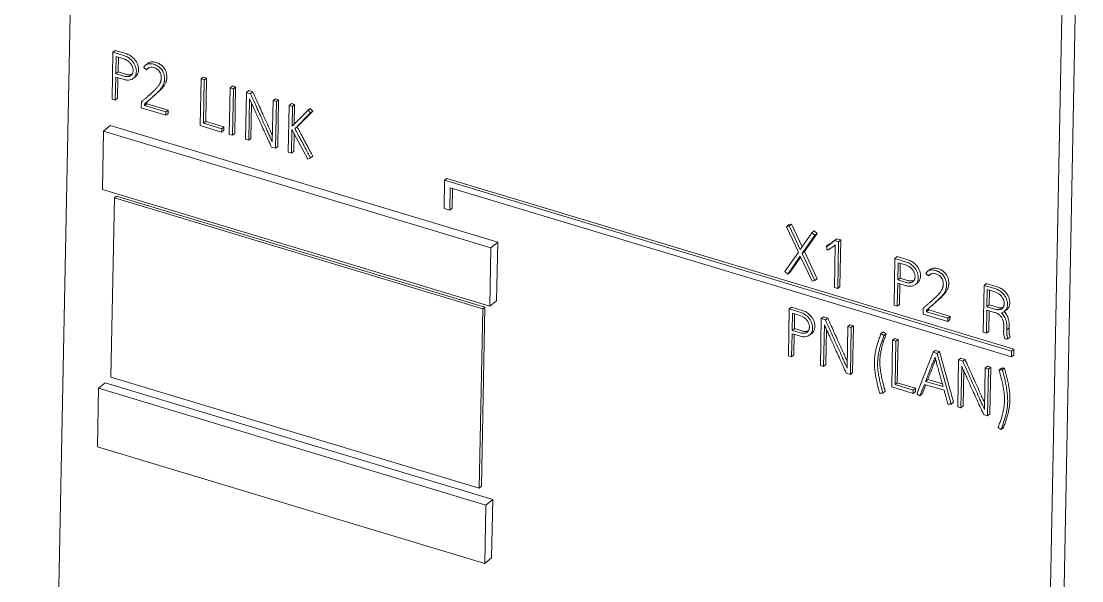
# Model space of a CAD drawing. Header units: inches. Extents: x 9220 to 92460, y -39241 to 4813.
# Drawn here: x 74477.16 to 74502.29, y -32924.61 to -32911.36 of the extents above; entities that cross this region are included whole.
import ezdxf

# ---------------------------------------------------------------- set-up
doc = ezdxf.new("R2010")
doc.units = ezdxf.units.IN
doc.header["$MEASUREMENT"] = 0

# ---------------------------------------------------------------- blocks, each defined once
blk = doc.blocks.new('A$C24EF5112')
at = {"color": 0, "linetype": 'Continuous', "lineweight": 0, "extrusion": (1.17636e-17, 0.017452, 0.999848)}
for p, q in [((-236.804, 316.416), (-241.044, 98.2)), ((-177.592, 271.211), (-180.757, 108.301)), ((-179.946, 108.056), (-176.78, 270.967)), ((-235.484, 248.134), (-235.539, 245.301)), ((-235.346, 248.244), (-235.484, 248.134)), ((-234.842, 247.94), (-235.484, 248.134)), ((-234.704, 248.051), (-235.346, 248.244)), ((-235.311, 246.833), (-235.29, 247.874)), ((-235.29, 247.874), (-234.845, 247.74)), ((-235.173, 246.943), (-235.156, 247.833)), ((-233.376, 247.458), (-233.513, 247.347)), ((-235.173, 246.943), (-235.311, 246.833)), ((-234.866, 246.699), (-235.311, 246.833)), ((-234.728, 246.809), (-235.173, 246.943)), ((-233.618, 247.22), (-233.446, 247.077)), ((-233.308, 247.188), (-233.446, 247.077)), ((-235.341, 245.241), (-235.314, 246.632)), ((-235.314, 246.632), (-234.87, 246.498)), ((-235.204, 245.352), (-235.18, 246.592)), ((-234.105, 246.673), (-234.242, 246.563)), ((-230.149, 246.523), (-230.204, 243.693)), ((-230.011, 246.633), (-230.149, 246.523)), ((-229.951, 246.463), (-230.149, 246.523)), ((-229.814, 246.574), (-230.011, 246.633)), ((-230.002, 243.834), (-229.951, 246.463)), ((-229.814, 246.574), (-229.951, 246.463)), ((-229.865, 243.945), (-229.814, 246.574)), ((-228.381, 245.986), (-228.435, 243.161)), ((-228.243, 246.097), (-228.381, 245.986)), ((-228.187, 245.928), (-228.381, 245.986)), ((-228.05, 246.039), (-228.243, 246.097)), ((-228.242, 243.103), (-228.187, 245.928)), ((-228.05, 246.039), (-228.187, 245.928)), ((-228.105, 243.213), (-228.05, 246.039)), ((-227.398, 245.698), (-227.453, 242.865)), ((-227.26, 245.809), (-227.398, 245.698)), ((-227.146, 245.622), (-227.398, 245.698)), ((-227.009, 245.733), (-227.26, 245.809)), ((-227.009, 245.733), (-227.146, 245.622)), ((-235.539, 245.301), (-235.341, 245.241)), ((-235.204, 245.352), (-235.341, 245.241)), ((-233.764, 245.129), (-233.771, 244.768)), ((-233.74, 245.15), (-233.764, 245.129)), ((-233.436, 245.017), (-233.573, 244.906)), ((-233.573, 244.906), (-233.572, 245)), ((-232.281, 244.517), (-233.573, 244.906)), ((-233.434, 245.111), (-233.572, 245)), ((-233.436, 245.017), (-233.434, 245.111)), ((-232.144, 244.628), (-233.436, 245.017)), ((-227.259, 242.806), (-227.21, 245.321)), ((-227.122, 242.917), (-227.081, 245.033)), ((-225.781, 245.211), (-225.829, 242.704)), ((-225.643, 245.322), (-225.781, 245.211)), ((-225.583, 245.151), (-225.781, 245.211)), ((-225.446, 245.262), (-225.643, 245.322)), ((-225.638, 242.318), (-225.583, 245.151)), ((-225.446, 245.262), (-225.583, 245.151)), ((-225.501, 242.429), (-225.446, 245.262)), ((-224.81, 244.91), (-224.864, 242.085)), ((-224.672, 245.021), (-224.81, 244.91)), ((-224.612, 244.851), (-224.81, 244.91)), ((-224.475, 244.962), (-224.672, 245.021)), ((-224.635, 243.656), (-224.612, 244.851)), ((-224.475, 244.962), (-224.612, 244.851)), ((-224.498, 243.794), (-224.475, 244.962)), ((-233.771, 244.768), (-232.285, 244.32)), ((-232.285, 244.32), (-232.281, 244.517)), ((-232.148, 244.431), (-232.285, 244.32)), ((-232.144, 244.628), (-232.281, 244.517)), ((-232.148, 244.431), (-232.144, 244.628)), ((-223.663, 244.624), (-224.635, 243.656)), ((-224.463, 243.506), (-223.511, 244.46)), ((-224.326, 243.616), (-223.373, 244.571)), ((-223.526, 244.735), (-223.663, 244.624)), ((-223.511, 244.46), (-223.663, 244.624)), ((-223.373, 244.571), (-223.526, 244.735)), ((-223.373, 244.571), (-223.511, 244.46)), ((-236.057, 243.364), (-235.645, 243.696)), ((-212.167, 236.623), (-235.645, 243.696)), ((-230.204, 243.693), (-228.9, 243.301)), ((-229.865, 243.945), (-230.002, 243.834)), ((-228.896, 243.501), (-230.002, 243.834)), ((-228.759, 243.612), (-229.865, 243.945)), ((-228.759, 243.612), (-228.896, 243.501)), ((-228.762, 243.411), (-228.759, 243.612)), ((-224.326, 243.616), (-224.463, 243.506)), ((-236.057, 243.364), (-236.126, 239.822)), ((-212.579, 236.291), (-236.057, 243.364)), ((-228.9, 243.301), (-228.896, 243.501)), ((-228.762, 243.411), (-228.9, 243.301)), ((-228.435, 243.161), (-228.242, 243.103)), ((-228.105, 243.213), (-228.242, 243.103)), ((-227.122, 242.917), (-227.259, 242.806)), ((-224.667, 242.026), (-224.639, 243.46)), ((-224.639, 243.46), (-223.678, 241.668)), ((-224.53, 242.136), (-224.509, 243.217)), ((-227.453, 242.865), (-227.259, 242.806)), ((-225.882, 242.392), (-225.638, 242.318)), ((-225.501, 242.429), (-225.638, 242.318)), ((-224.864, 242.085), (-224.667, 242.026)), ((-224.53, 242.136), (-224.667, 242.026)), ((-223.678, 241.668), (-223.513, 241.733)), ((-223.376, 241.844), (-223.513, 241.733)), ((-215.388, 240.377), (-215.421, 238.675)), ((-215.25, 240.488), (-215.388, 240.377)), ((-181.037, 230.03), (-215.388, 240.377)), ((-180.9, 230.141), (-215.25, 240.488)), ((-236.126, 239.822), (-212.648, 232.75)), ((-215.072, 238.57), (-215.046, 239.918)), ((-215.046, 239.918), (-181.044, 229.676)), ((-214.935, 238.681), (-214.912, 239.878)), ((-235.398, 239.313), (-235.609, 228.452)), ((-235.398, 239.313), (-235.261, 239.424)), ((-213.082, 232.591), (-235.398, 239.313)), ((-212.945, 232.702), (-235.261, 239.424)), ((-215.421, 238.675), (-215.072, 238.57)), ((-214.935, 238.681), (-215.072, 238.57)), ((-194.544, 237.679), (-194.681, 237.569)), ((-194.513, 237.617), (-194.681, 237.569)), ((-194.681, 237.569), (-193.952, 236.017)), ((-194.375, 237.727), (-194.544, 237.679)), ((-194.375, 237.727), (-194.513, 237.617)), ((-193.84, 236.181), (-194.513, 237.617)), ((-193.727, 236.343), (-194.375, 237.727)), ((-193.132, 237.201), (-193.84, 236.181)), ((-193.591, 236.056), (-192.822, 237.161)), ((-192.994, 237.311), (-193.132, 237.201)), ((-192.959, 237.05), (-193.132, 237.201)), ((-192.822, 237.161), (-192.994, 237.311)), ((-192.822, 237.161), (-192.959, 237.05)), ((-212.579, 236.291), (-212.167, 236.623)), ((-212.236, 233.082), (-212.167, 236.623)), ((-193.728, 235.946), (-192.959, 237.05)), ((-191.759, 236.728), (-191.787, 236.705)), ((-191.622, 236.839), (-191.759, 236.728)), ((-191.515, 236.655), (-191.759, 236.728)), ((-191.378, 236.765), (-191.622, 236.839)), ((-191.57, 233.833), (-191.515, 236.655)), ((-191.378, 236.765), (-191.515, 236.655)), ((-191.433, 233.944), (-191.378, 236.765)), ((-212.648, 232.75), (-212.579, 236.291)), ((-193.952, 236.017), (-194.765, 234.851)), ((-193.591, 236.056), (-193.728, 235.946)), ((-192.954, 234.305), (-193.728, 235.946)), ((-192.817, 234.416), (-193.591, 236.056)), ((-192.123, 236.48), (-192.26, 236.369)), ((-192.26, 236.369), (-192.237, 236.37)), ((-192.237, 236.37), (-192.229, 236.166)), ((-191.714, 236.469), (-191.764, 233.891)), ((-194.597, 234.701), (-193.844, 235.783)), ((-194.459, 234.812), (-193.82, 235.731)), ((-193.844, 235.783), (-193.126, 234.258)), ((-188.103, 235.642), (-188.158, 232.809)), ((-187.966, 235.753), (-188.103, 235.642)), ((-187.461, 235.449), (-188.103, 235.642)), ((-187.323, 235.56), (-187.966, 235.753)), ((-187.93, 234.341), (-187.909, 235.383)), ((-187.909, 235.383), (-187.464, 235.248)), ((-187.792, 234.452), (-187.775, 235.342)), ((-194.765, 234.851), (-194.597, 234.701)), ((-194.459, 234.812), (-194.597, 234.701)), ((-186.237, 234.729), (-186.065, 234.586)), ((-185.995, 234.966), (-186.132, 234.856)), ((-185.927, 234.696), (-186.065, 234.586)), ((-193.126, 234.258), (-192.954, 234.305)), ((-192.817, 234.416), (-192.954, 234.305)), ((-191.433, 233.944), (-191.57, 233.833)), ((-187.961, 232.75), (-187.934, 234.141)), ((-187.934, 234.141), (-187.489, 234.007)), ((-187.792, 234.452), (-187.93, 234.341)), ((-187.485, 234.207), (-187.93, 234.341)), ((-187.823, 232.86), (-187.799, 234.1)), ((-187.347, 234.318), (-187.792, 234.452)), ((-186.724, 234.182), (-186.861, 234.071)), ((-182.698, 234.014), (-182.753, 231.181)), ((-182.561, 234.125), (-182.698, 234.014)), ((-182.056, 233.821), (-182.698, 234.014)), ((-181.918, 233.931), (-182.561, 234.125)), ((-191.764, 233.891), (-191.57, 233.833)), ((-182.525, 232.717), (-182.505, 233.754)), ((-182.505, 233.754), (-182.06, 233.62)), ((-182.387, 232.828), (-182.37, 233.714)), ((-213.156, 221.841), (-212.945, 232.702)), ((-213.082, 232.591), (-212.945, 232.702)), ((-212.648, 232.75), (-212.236, 233.082)), ((-194.368, 232.695), (-194.505, 232.584)), ((-193.726, 232.501), (-194.368, 232.695)), ((-188.158, 232.809), (-187.961, 232.75)), ((-187.823, 232.86), (-187.961, 232.75)), ((-186.383, 232.638), (-186.39, 232.277)), ((-186.359, 232.659), (-186.383, 232.638)), ((-182.387, 232.828), (-182.525, 232.717)), ((-182.049, 232.574), (-182.525, 232.717)), ((-181.912, 232.684), (-182.387, 232.828)), ((-213.293, 221.73), (-213.082, 232.591)), ((-194.505, 232.584), (-194.561, 229.751)), ((-193.863, 232.39), (-194.505, 232.584)), ((-194.332, 231.283), (-194.312, 232.324)), ((-194.312, 232.324), (-193.867, 232.19)), ((-194.195, 231.393), (-194.178, 232.284)), ((-192.563, 231.999), (-192.618, 229.166)), ((-192.426, 232.109), (-192.563, 231.999)), ((-192.312, 231.923), (-192.563, 231.999)), ((-192.175, 232.034), (-192.426, 232.109)), ((-192.175, 232.034), (-192.312, 231.923)), ((-186.39, 232.277), (-184.904, 231.829)), ((-186.055, 232.525), (-186.192, 232.415)), ((-186.192, 232.415), (-186.191, 232.509)), ((-184.9, 232.025), (-186.192, 232.415)), ((-186.053, 232.62), (-186.191, 232.509)), ((-186.055, 232.525), (-186.053, 232.62)), ((-184.763, 232.136), (-186.055, 232.525)), ((-184.904, 231.829), (-184.9, 232.025)), ((-184.763, 232.136), (-184.9, 232.025)), ((-184.767, 231.94), (-184.763, 232.136)), ((-182.556, 231.122), (-182.529, 232.517)), ((-182.529, 232.517), (-182.06, 232.376)), ((-182.418, 231.232), (-182.394, 232.476)), ((-181.32, 232.552), (-181.457, 232.441)), ((-194.195, 231.393), (-194.332, 231.283)), ((-193.75, 231.259), (-194.195, 231.393)), ((-192.425, 229.107), (-192.376, 231.622)), ((-190.946, 231.512), (-190.995, 229.005)), ((-190.809, 231.622), (-190.946, 231.512)), ((-190.749, 231.452), (-190.946, 231.512)), ((-190.611, 231.563), (-190.809, 231.622)), ((-190.804, 228.619), (-190.749, 231.452)), ((-190.611, 231.563), (-190.749, 231.452)), ((-190.667, 228.73), (-190.611, 231.563)), ((-184.767, 231.94), (-184.904, 231.829)), ((-181.505, 231.497), (-181.51, 231.249)), ((-181.177, 231.431), (-181.314, 231.321)), ((-181.314, 231.321), (-181.313, 231.399)), ((-181.177, 231.431), (-181.175, 231.51)), ((-194.363, 229.691), (-194.336, 231.082)), ((-194.336, 231.082), (-193.891, 230.948)), ((-193.887, 231.149), (-194.332, 231.283)), ((-194.226, 229.802), (-194.202, 231.042)), ((-193.127, 231.123), (-193.264, 231.013)), ((-192.288, 229.218), (-192.247, 231.334)), ((-188.95, 231.092), (-188.954, 231.078)), ((-188.813, 231.203), (-188.95, 231.092)), ((-188.762, 230.976), (-188.95, 231.092)), ((-188.624, 231.087), (-188.813, 231.203)), ((-188.632, 231.073), (-188.77, 230.963)), ((-188.77, 230.963), (-188.762, 230.976)), ((-188.624, 231.087), (-188.762, 230.976)), ((-188.632, 231.073), (-188.624, 231.087)), ((-188.105, 230.804), (-188.242, 230.693)), ((-187.907, 230.744), (-188.105, 230.804)), ((-187.907, 230.744), (-188.044, 230.634)), ((-187.958, 228.115), (-187.907, 230.744)), ((-182.753, 231.181), (-182.556, 231.122)), ((-182.418, 231.232), (-182.556, 231.122)), ((-181.51, 231.249), (-181.515, 231.215)), ((-181.446, 230.767), (-181.262, 230.783)), ((-181.125, 230.894), (-181.262, 230.783)), ((-188.242, 230.693), (-188.297, 227.864)), ((-188.044, 230.634), (-188.242, 230.693)), ((-188.096, 228.005), (-188.044, 230.634)), ((-185.655, 230.074), (-185.793, 229.963)), ((-185.408, 229.999), (-185.655, 230.074)), ((-180.9, 230.141), (-181.037, 230.03)), ((-180.907, 229.787), (-180.9, 230.141)), ((-194.561, 229.751), (-194.363, 229.691)), ((-194.226, 229.802), (-194.363, 229.691)), ((-185.793, 229.963), (-186.772, 227.448)), ((-185.545, 229.889), (-185.793, 229.963)), ((-185.408, 229.999), (-185.545, 229.889)), ((-184.698, 226.823), (-185.545, 229.889)), ((-184.561, 226.934), (-185.408, 229.999)), ((-184.245, 229.493), (-184.3, 226.66)), ((-184.108, 229.604), (-184.245, 229.493)), ((-183.994, 229.417), (-184.245, 229.493)), ((-183.856, 229.528), (-184.108, 229.604)), ((-183.856, 229.528), (-183.994, 229.417)), ((-181.044, 229.676), (-181.037, 230.03)), ((-180.907, 229.787), (-181.044, 229.676)), ((-192.618, 229.166), (-192.425, 229.107)), ((-192.288, 229.218), (-192.425, 229.107)), ((-184.107, 226.602), (-184.058, 229.117)), ((-183.969, 226.712), (-183.928, 228.828)), ((-182.628, 229.006), (-182.677, 226.499)), ((-182.491, 229.117), (-182.628, 229.006)), ((-182.431, 228.947), (-182.628, 229.006)), ((-182.293, 229.057), (-182.491, 229.117)), ((-182.486, 226.113), (-182.431, 228.947)), ((-182.293, 229.057), (-182.431, 228.947)), ((-182.348, 226.224), (-182.293, 229.057)), ((-181.648, 229.005), (-181.786, 228.895)), ((-181.595, 228.896), (-181.786, 228.895)), ((-181.786, 228.895), (-181.782, 228.878)), ((-181.458, 229.007), (-181.648, 229.005)), ((-181.458, 229.007), (-181.595, 228.896)), ((-181.591, 228.88), (-181.595, 228.896)), ((-181.454, 228.99), (-181.458, 229.007)), ((-235.609, 228.452), (-213.293, 221.73)), ((-191.048, 228.692), (-190.804, 228.619)), ((-190.667, 228.73), (-190.804, 228.619)), ((-186.11, 228.31), (-186.247, 228.199)), ((-185.183, 227.878), (-186.247, 228.199)), ((-185.228, 228.044), (-186.11, 228.31)), ((-236.36, 227.781), (-236.429, 224.239)), ((-236.36, 227.781), (-235.948, 228.113)), ((-212.882, 220.708), (-236.36, 227.781)), ((-235.948, 228.113), (-212.47, 221.041)), ((-189.028, 227.507), (-189.024, 227.486)), ((-188.837, 227.493), (-188.841, 227.51)), ((-188.7, 227.604), (-188.837, 227.493)), ((-188.7, 227.604), (-188.703, 227.621)), ((-188.297, 227.864), (-186.993, 227.471)), ((-187.958, 228.115), (-188.096, 228.005)), ((-186.989, 227.671), (-188.096, 228.005)), ((-186.852, 227.782), (-187.958, 228.115)), ((-186.993, 227.471), (-186.989, 227.671)), ((-186.856, 227.582), (-186.993, 227.471)), ((-186.852, 227.782), (-186.989, 227.671)), ((-186.856, 227.582), (-186.852, 227.782)), ((-186.587, 227.329), (-186.317, 228.018)), ((-186.45, 227.44), (-186.233, 227.993)), ((-186.317, 228.018), (-185.121, 227.658)), ((-189.024, 227.486), (-188.837, 227.493)), ((-186.772, 227.448), (-186.587, 227.329)), ((-186.45, 227.44), (-186.587, 227.329)), ((-184.561, 226.934), (-184.698, 226.823)), ((-184.889, 226.817), (-184.698, 226.823)), ((-184.3, 226.66), (-184.107, 226.602)), ((-183.969, 226.712), (-184.107, 226.602)), ((-182.348, 226.224), (-182.486, 226.113)), ((-182.729, 226.187), (-182.486, 226.113)), ((-181.821, 225.474), (-181.849, 225.408)), ((-181.849, 225.408), (-181.661, 225.288)), ((-181.524, 225.399), (-181.661, 225.288)), ((-181.661, 225.288), (-181.657, 225.306)), ((-181.52, 225.417), (-181.657, 225.306)), ((-181.524, 225.399), (-181.52, 225.417)), ((-236.429, 224.239), (-212.95, 217.167)), ((-213.293, 221.73), (-213.156, 221.841)), ((-212.95, 217.167), (-212.882, 220.708)), ((-212.882, 220.708), (-212.47, 221.041)), ((-212.47, 221.041), (-212.539, 217.499)), ((-212.95, 217.167), (-212.539, 217.499))]:
    blk.add_line(p, q, dxfattribs=at)
at = {"color": 0, "linetype": 'Continuous', "lineweight": 0}
for points, knots in [([(-234.87, 246.498), (-234.793, 246.475), (-234.646, 246.444), (-234.441, 246.455), (-234.301, 246.515), (-234.213, 246.585), (-234.161, 246.645), (-234.12, 246.714), (-234.091, 246.791), (-234.072, 246.875), (-234.065, 246.963), (-234.069, 247.056), (-234.084, 247.152), (-234.11, 247.248), (-234.147, 247.345), (-234.196, 247.439), (-234.255, 247.531), (-234.326, 247.618), (-234.408, 247.699), (-234.501, 247.775), (-234.605, 247.843), (-234.72, 247.899), (-234.8, 247.928), (-234.842, 247.94)], [0, 0, 0, 0, 0.09686, 0.184683, 0.269632, 0.308091, 0.345615, 0.382953, 0.420178, 0.457259, 0.494821, 0.532654, 0.570535, 0.609051, 0.64782, 0.686552, 0.725938, 0.766335, 0.808226, 0.852366, 0.898755, 0.947667, 1, 1, 1, 1]), ([(-234.845, 247.74), (-234.814, 247.73), (-234.754, 247.709), (-234.667, 247.668), (-234.59, 247.618), (-234.52, 247.562), (-234.459, 247.501), (-234.405, 247.437), (-234.36, 247.37), (-234.323, 247.3), (-234.296, 247.229), (-234.277, 247.159), (-234.265, 247.09), (-234.263, 247.024), (-234.268, 246.961), (-234.281, 246.903), (-234.301, 246.848), (-234.33, 246.798), (-234.367, 246.755), (-234.413, 246.719), (-234.468, 246.69), (-234.53, 246.671), (-234.601, 246.66), (-234.681, 246.66), (-234.77, 246.673), (-234.833, 246.689), (-234.866, 246.699)], [0, 0, 0, 0, 0.053647, 0.103346, 0.149977, 0.194217, 0.236442, 0.277366, 0.317149, 0.355906, 0.394399, 0.432388, 0.469458, 0.506182, 0.541309, 0.576504, 0.612322, 0.648506, 0.685021, 0.722671, 0.761783, 0.802714, 0.846164, 0.892892, 0.943917, 1, 1, 1, 1]), ([(-234.105, 246.673), (-234.095, 246.681), (-234.066, 246.706), (-234.024, 246.756), (-233.983, 246.825), (-233.953, 246.902), (-233.935, 246.985), (-233.928, 247.074), (-233.931, 247.167), (-233.947, 247.262), (-233.973, 247.359), (-234.01, 247.456), (-234.058, 247.55), (-234.118, 247.641), (-234.188, 247.728), (-234.271, 247.81), (-234.364, 247.886), (-234.468, 247.954), (-234.583, 248.01), (-234.663, 248.038), (-234.704, 248.051)], [0.2903275, 0.2903275, 0.2903275, 0.2903275, 0.3080915, 0.3456151, 0.3829529, 0.4201782, 0.4572586, 0.4948207, 0.5326539, 0.5705347, 0.6090509, 0.6478196, 0.6865519, 0.7259375, 0.7663347, 0.8082258, 0.8523661, 0.8987554, 0.9476666, 1, 1, 1, 1]), ([(-233.572, 245), (-233.529, 245.038), (-233.444, 245.112), (-233.318, 245.223), (-233.195, 245.33), (-233.076, 245.434), (-232.963, 245.536), (-232.857, 245.634), (-232.758, 245.729), (-232.67, 245.821), (-232.592, 245.909), (-232.526, 245.994), (-232.472, 246.076), (-232.436, 246.148), (-232.411, 246.21), (-232.394, 246.266), (-232.38, 246.326), (-232.369, 246.388), (-232.362, 246.453), (-232.358, 246.523), (-232.36, 246.597), (-232.367, 246.675), (-232.38, 246.754), (-232.401, 246.834), (-232.431, 246.913), (-232.462, 246.976), (-232.493, 247.026), (-232.518, 247.063), (-232.546, 247.102), (-232.579, 247.141), (-232.617, 247.179), (-232.659, 247.217), (-232.707, 247.254), (-232.759, 247.289), (-232.816, 247.323), (-232.878, 247.355), (-232.946, 247.384), (-233.078, 247.428), (-233.267, 247.46), (-233.482, 247.391), (-233.582, 247.286), (-233.618, 247.22)], [0, 0, 0, 0, 0.048004, 0.095097, 0.141278, 0.185999, 0.228718, 0.269437, 0.307815, 0.343526, 0.376603, 0.406725, 0.433635, 0.457492, 0.472108, 0.48732, 0.503186, 0.519426, 0.535765, 0.552259, 0.57073, 0.589215, 0.607835, 0.62639, 0.644811, 0.663394, 0.672373, 0.68198, 0.692247, 0.70311, 0.714574, 0.726746, 0.739692, 0.753474, 0.768167, 0.783918, 0.800939, 0.819353, 0.881523, 0.938661, 1, 1, 1, 1]), ([(-233.434, 245.111), (-233.392, 245.149), (-233.307, 245.223), (-233.181, 245.333), (-233.058, 245.441), (-232.938, 245.545), (-232.826, 245.647), (-232.719, 245.745), (-232.621, 245.839), (-232.533, 245.931), (-232.455, 246.02), (-232.388, 246.105), (-232.335, 246.187), (-232.299, 246.259), (-232.274, 246.321), (-232.257, 246.377), (-232.242, 246.436), (-232.231, 246.499), (-232.224, 246.564), (-232.221, 246.634), (-232.222, 246.708), (-232.23, 246.786), (-232.243, 246.865), (-232.264, 246.945), (-232.294, 247.023), (-232.325, 247.087), (-232.355, 247.136), (-232.381, 247.174), (-232.409, 247.212), (-232.442, 247.252), (-232.48, 247.29), (-232.522, 247.328), (-232.569, 247.364), (-232.621, 247.399), (-232.678, 247.434), (-232.741, 247.466), (-232.809, 247.494), (-232.94, 247.538), (-233.13, 247.571), (-233.29, 247.519), (-233.361, 247.469), (-233.376, 247.458)], [0, 0, 0, 0, 0.0480044, 0.0950969, 0.1412775, 0.1859994, 0.228718, 0.2694374, 0.307815, 0.3435258, 0.3766025, 0.4067255, 0.4336351, 0.457492, 0.4721084, 0.4873203, 0.5031862, 0.519426, 0.5357645, 0.5522595, 0.5707304, 0.5892154, 0.6078346, 0.6263896, 0.6448111, 0.6633935, 0.6723733, 0.6819802, 0.6922475, 0.7031104, 0.7145744, 0.726746, 0.7396919, 0.7534743, 0.7681668, 0.7839177, 0.8009392, 0.819353, 0.881523, 0.9386611, 0.954087, 0.954087, 0.954087, 0.954087]), ([(-234.327, 246.804), (-234.328, 246.804), (-234.349, 246.795), (-234.393, 246.782), (-234.464, 246.771), (-234.544, 246.77), (-234.633, 246.783), (-234.696, 246.799), (-234.728, 246.809)], [0.7596616, 0.7596616, 0.7596616, 0.7596616, 0.7617832, 0.8027141, 0.8461636, 0.8928921, 0.9439171, 1, 1, 1, 1]), ([(-233.446, 247.077), (-233.42, 247.124), (-233.348, 247.198), (-233.197, 247.247), (-233.026, 247.218), (-232.865, 247.153), (-232.728, 247.055), (-232.648, 246.952), (-232.607, 246.87), (-232.586, 246.814), (-232.571, 246.756), (-232.562, 246.699), (-232.557, 246.641), (-232.556, 246.584), (-232.559, 246.527), (-232.565, 246.472), (-232.574, 246.42), (-232.587, 246.37), (-232.6, 246.324), (-232.618, 246.276), (-232.644, 246.223), (-232.68, 246.163), (-232.726, 246.101), (-232.779, 246.036), (-232.837, 245.968), (-232.901, 245.9), (-232.969, 245.83), (-233.041, 245.76), (-233.117, 245.691), (-233.194, 245.622), (-233.27, 245.554), (-233.346, 245.488), (-233.419, 245.424), (-233.491, 245.362), (-233.56, 245.303), (-233.625, 245.248), (-233.685, 245.197), (-233.722, 245.165), (-233.74, 245.15)], [0, 0, 0, 0, 0.051647, 0.09943, 0.150945, 0.199195, 0.240637, 0.2798, 0.295394, 0.310938, 0.326681, 0.342661, 0.358816, 0.375251, 0.391744, 0.408047, 0.424226, 0.439924, 0.454758, 0.468767, 0.488525, 0.511149, 0.536757, 0.564665, 0.594142, 0.625206, 0.657561, 0.690904, 0.725249, 0.759827, 0.793857, 0.827339, 0.86001, 0.891601, 0.922115, 0.950752, 0.976714, 1, 1, 1, 1]), ([(-225.829, 242.704), (-225.837, 242.722), (-225.857, 242.766), (-225.891, 242.843), (-225.934, 242.938), (-225.985, 243.05), (-226.042, 243.176), (-226.105, 243.314), (-226.173, 243.462), (-226.244, 243.62), (-226.319, 243.785), (-226.395, 243.955), (-226.472, 244.125), (-226.586, 244.378), (-226.741, 244.721), (-226.94, 245.163), (-227.076, 245.466), (-227.146, 245.622)], [0, 0, 0, 0, 0.019057, 0.045144, 0.078261, 0.117077, 0.160259, 0.207807, 0.259003, 0.31313, 0.370188, 0.428711, 0.487234, 0.545757, 0.688172, 0.839586, 1, 1, 1, 1]), ([(-225.821, 243.102), (-225.83, 243.12), (-225.857, 243.18), (-225.905, 243.286), (-225.968, 243.424), (-226.035, 243.573), (-226.107, 243.731), (-226.181, 243.896), (-226.258, 244.065), (-226.335, 244.236), (-226.449, 244.488), (-226.603, 244.831), (-226.802, 245.273), (-226.939, 245.577), (-227.009, 245.733)], [0.0986091, 0.0986091, 0.0986091, 0.0986091, 0.1170769, 0.1602587, 0.2078068, 0.2590033, 0.3131304, 0.3701881, 0.4287111, 0.487234, 0.545757, 0.6881721, 0.8395864, 1, 1, 1, 1]), ([(-227.21, 245.321), (-227.203, 245.304), (-227.185, 245.262), (-227.152, 245.188), (-227.109, 245.094), (-227.058, 244.983), (-227.001, 244.858), (-226.938, 244.721), (-226.871, 244.572), (-226.799, 244.414), (-226.725, 244.249), (-226.648, 244.079), (-226.569, 243.906), (-226.453, 243.651), (-226.224, 243.146), (-226.021, 242.699), (-225.882, 242.392)], [0, 0, 0, 0, 0.017881, 0.043036, 0.075471, 0.113785, 0.156579, 0.203853, 0.254825, 0.308715, 0.365522, 0.423995, 0.482881, 0.542179, 0.685414, 1, 1, 1, 1]), ([(-223.376, 241.844), (-223.429, 241.943), (-223.531, 242.134), (-223.68, 242.412), (-223.795, 242.627), (-223.88, 242.784), (-223.937, 242.89), (-223.993, 242.993), (-224.047, 243.094), (-224.099, 243.19), (-224.146, 243.28), (-224.19, 243.362), (-224.229, 243.436), (-224.264, 243.499), (-224.296, 243.558), (-224.316, 243.596), (-224.326, 243.616)], [0, 0, 0, 0, 0.1668, 0.323673, 0.470619, 0.530731, 0.5903, 0.649325, 0.706514, 0.760573, 0.811503, 0.858286, 0.899901, 0.93635, 0.965998, 1, 1, 1, 1]), ([(-223.513, 241.733), (-223.566, 241.832), (-223.668, 242.023), (-223.817, 242.301), (-223.932, 242.516), (-224.017, 242.674), (-224.074, 242.779), (-224.13, 242.883), (-224.185, 242.983), (-224.236, 243.079), (-224.284, 243.169), (-224.327, 243.251), (-224.367, 243.325), (-224.401, 243.389), (-224.433, 243.448), (-224.453, 243.485), (-224.463, 243.506)], [0, 0, 0, 0, 0.1668, 0.323673, 0.470619, 0.530731, 0.5903, 0.649325, 0.706514, 0.760573, 0.811503, 0.858286, 0.899901, 0.93635, 0.965998, 1, 1, 1, 1]), ([(-191.787, 236.705), (-191.803, 236.692), (-191.835, 236.666), (-191.884, 236.627), (-191.933, 236.589), (-191.981, 236.551), (-192.028, 236.516), (-192.072, 236.483), (-192.114, 236.454), (-192.153, 236.428), (-192.188, 236.406), (-192.218, 236.389), (-192.241, 236.377), (-192.255, 236.371), (-192.26, 236.369)], [0, 0, 0, 0, 0.105791, 0.21294, 0.32145, 0.427863, 0.528725, 0.624043, 0.712438, 0.792558, 0.86445, 0.92469, 0.969837, 1, 1, 1, 1]), ([(-191.758, 236.729), (-191.77, 236.719), (-191.799, 236.697), (-191.844, 236.662), (-191.891, 236.627), (-191.935, 236.594), (-191.977, 236.564), (-192.015, 236.538), (-192.05, 236.517), (-192.08, 236.5), (-192.104, 236.487), (-192.117, 236.482), (-192.123, 236.48)], [0.23785, 0.23785, 0.23785, 0.23785, 0.3214495, 0.4278626, 0.5287251, 0.6240429, 0.7124383, 0.7925575, 0.8644501, 0.9246895, 0.9698368, 1, 1, 1, 1]), ([(-192.229, 236.166), (-192.226, 236.165), (-192.217, 236.163), (-192.204, 236.162), (-192.187, 236.161), (-192.165, 236.165), (-192.139, 236.176), (-192.105, 236.192), (-192.064, 236.216), (-192.015, 236.247), (-191.956, 236.287), (-191.887, 236.337), (-191.805, 236.399), (-191.746, 236.445), (-191.714, 236.469)], [0, 0, 0, 0, 0.016663, 0.036768, 0.060496, 0.092617, 0.138787, 0.199552, 0.277115, 0.3736, 0.489098, 0.629203, 0.799496, 1, 1, 1, 1]), ([(-187.489, 234.007), (-187.412, 233.984), (-187.265, 233.953), (-187.06, 233.964), (-186.92, 234.024), (-186.832, 234.093), (-186.78, 234.153), (-186.739, 234.223), (-186.71, 234.3), (-186.691, 234.383), (-186.684, 234.472), (-186.688, 234.565), (-186.703, 234.66), (-186.729, 234.757), (-186.766, 234.854), (-186.815, 234.948), (-186.874, 235.039), (-186.945, 235.126), (-187.027, 235.208), (-187.12, 235.284), (-187.224, 235.352), (-187.339, 235.408), (-187.419, 235.436), (-187.461, 235.449)], [0, 0, 0, 0, 0.09686, 0.184683, 0.269632, 0.308091, 0.345615, 0.382953, 0.420178, 0.457259, 0.494821, 0.532654, 0.570535, 0.609051, 0.64782, 0.686552, 0.725938, 0.766335, 0.808226, 0.852366, 0.898755, 0.947667, 1, 1, 1, 1]), ([(-187.464, 235.248), (-187.433, 235.239), (-187.373, 235.218), (-187.286, 235.176), (-187.209, 235.126), (-187.139, 235.07), (-187.078, 235.01), (-187.024, 234.946), (-186.979, 234.878), (-186.942, 234.809), (-186.915, 234.738), (-186.896, 234.667), (-186.884, 234.598), (-186.882, 234.532), (-186.887, 234.47), (-186.9, 234.411), (-186.92, 234.357), (-186.949, 234.306), (-186.986, 234.263), (-187.032, 234.227), (-187.087, 234.199), (-187.149, 234.18), (-187.22, 234.169), (-187.3, 234.168), (-187.389, 234.181), (-187.452, 234.197), (-187.485, 234.207)], [0, 0, 0, 0, 0.053647, 0.103346, 0.149977, 0.194217, 0.236442, 0.277366, 0.317149, 0.355906, 0.394399, 0.432388, 0.469458, 0.506182, 0.541309, 0.576504, 0.612322, 0.648506, 0.685021, 0.722671, 0.761783, 0.802714, 0.846164, 0.892892, 0.943917, 1, 1, 1, 1]), ([(-186.724, 234.182), (-186.714, 234.19), (-186.686, 234.215), (-186.643, 234.264), (-186.602, 234.334), (-186.572, 234.411), (-186.554, 234.494), (-186.547, 234.583), (-186.55, 234.676), (-186.566, 234.771), (-186.592, 234.868), (-186.629, 234.964), (-186.678, 235.059), (-186.737, 235.15), (-186.807, 235.237), (-186.89, 235.319), (-186.983, 235.395), (-187.087, 235.463), (-187.202, 235.519), (-187.282, 235.547), (-187.323, 235.56)], [0.2903275, 0.2903275, 0.2903275, 0.2903275, 0.3080915, 0.3456151, 0.3829529, 0.4201782, 0.4572586, 0.4948207, 0.5326539, 0.5705347, 0.6090509, 0.6478196, 0.6865519, 0.7259375, 0.7663347, 0.8082258, 0.8523661, 0.8987554, 0.9476666, 1, 1, 1, 1]), ([(-186.065, 234.586), (-186.039, 234.632), (-185.967, 234.707), (-185.816, 234.756), (-185.645, 234.727), (-185.484, 234.662), (-185.347, 234.564), (-185.267, 234.46), (-185.226, 234.378), (-185.205, 234.322), (-185.19, 234.265), (-185.181, 234.207), (-185.176, 234.15), (-185.175, 234.092), (-185.178, 234.036), (-185.184, 233.981), (-185.194, 233.928), (-185.206, 233.879), (-185.219, 233.833), (-185.237, 233.784), (-185.263, 233.731), (-185.299, 233.672), (-185.345, 233.609), (-185.398, 233.544), (-185.456, 233.477), (-185.52, 233.408), (-185.588, 233.339), (-185.66, 233.269), (-185.736, 233.2), (-185.813, 233.131), (-185.889, 233.063), (-185.965, 232.997), (-186.038, 232.933), (-186.11, 232.871), (-186.179, 232.812), (-186.244, 232.756), (-186.304, 232.706), (-186.341, 232.674), (-186.359, 232.659)], [0, 0, 0, 0, 0.051647, 0.09943, 0.150945, 0.199195, 0.240637, 0.2798, 0.295394, 0.310938, 0.326681, 0.342661, 0.358816, 0.375251, 0.391744, 0.408047, 0.424226, 0.439924, 0.454758, 0.468767, 0.488525, 0.511149, 0.536757, 0.564665, 0.594142, 0.625206, 0.657561, 0.690904, 0.725249, 0.759827, 0.793857, 0.827339, 0.86001, 0.891601, 0.922115, 0.950752, 0.976714, 1, 1, 1, 1]), ([(-186.191, 232.509), (-186.148, 232.547), (-186.063, 232.621), (-185.937, 232.731), (-185.814, 232.839), (-185.695, 232.943), (-185.582, 233.045), (-185.476, 233.143), (-185.378, 233.237), (-185.289, 233.329), (-185.211, 233.418), (-185.145, 233.503), (-185.091, 233.585), (-185.055, 233.657), (-185.03, 233.719), (-185.013, 233.775), (-184.999, 233.834), (-184.988, 233.897), (-184.981, 233.962), (-184.977, 234.032), (-184.979, 234.106), (-184.986, 234.184), (-185, 234.263), (-185.02, 234.343), (-185.05, 234.421), (-185.081, 234.485), (-185.112, 234.534), (-185.137, 234.572), (-185.165, 234.61), (-185.198, 234.65), (-185.236, 234.688), (-185.278, 234.726), (-185.326, 234.762), (-185.378, 234.797), (-185.435, 234.832), (-185.497, 234.864), (-185.566, 234.892), (-185.697, 234.936), (-185.886, 234.969), (-186.101, 234.9), (-186.201, 234.795), (-186.237, 234.729)], [0, 0, 0, 0, 0.048004, 0.095097, 0.141278, 0.185999, 0.228718, 0.269437, 0.307815, 0.343526, 0.376603, 0.406725, 0.433635, 0.457492, 0.472108, 0.48732, 0.503186, 0.519426, 0.535765, 0.552259, 0.57073, 0.589215, 0.607835, 0.62639, 0.644811, 0.663394, 0.672373, 0.68198, 0.692247, 0.70311, 0.714574, 0.726746, 0.739692, 0.753474, 0.768167, 0.783918, 0.800939, 0.819353, 0.881523, 0.938661, 1, 1, 1, 1]), ([(-186.053, 232.62), (-186.011, 232.657), (-185.926, 232.732), (-185.8, 232.842), (-185.677, 232.949), (-185.557, 233.054), (-185.445, 233.155), (-185.338, 233.253), (-185.24, 233.348), (-185.152, 233.44), (-185.074, 233.528), (-185.007, 233.613), (-184.954, 233.695), (-184.918, 233.767), (-184.893, 233.83), (-184.876, 233.885), (-184.861, 233.945), (-184.85, 234.008), (-184.843, 234.073), (-184.84, 234.142), (-184.841, 234.216), (-184.849, 234.295), (-184.862, 234.374), (-184.883, 234.453), (-184.913, 234.532), (-184.944, 234.596), (-184.974, 234.645), (-185, 234.682), (-185.028, 234.721), (-185.061, 234.76), (-185.099, 234.799), (-185.141, 234.836), (-185.188, 234.873), (-185.24, 234.908), (-185.297, 234.943), (-185.36, 234.975), (-185.428, 235.003), (-185.559, 235.047), (-185.749, 235.079), (-185.909, 235.028), (-185.98, 234.978), (-185.995, 234.966)], [0, 0, 0, 0, 0.0480044, 0.0950969, 0.1412775, 0.1859994, 0.228718, 0.2694374, 0.307815, 0.3435258, 0.3766025, 0.4067255, 0.4336351, 0.457492, 0.4721084, 0.4873203, 0.5031862, 0.519426, 0.5357645, 0.5522595, 0.5707304, 0.5892154, 0.6078346, 0.6263896, 0.6448111, 0.6633935, 0.6723733, 0.6819802, 0.6922475, 0.7031104, 0.7145744, 0.726746, 0.7396919, 0.7534743, 0.7681668, 0.7839177, 0.8009392, 0.819353, 0.881523, 0.9386611, 0.954087, 0.954087, 0.954087, 0.954087]), ([(-186.946, 234.313), (-186.947, 234.313), (-186.968, 234.304), (-187.012, 234.29), (-187.083, 234.279), (-187.163, 234.279), (-187.252, 234.292), (-187.315, 234.308), (-187.347, 234.318)], [0.7596616, 0.7596616, 0.7596616, 0.7596616, 0.7617832, 0.8027141, 0.8461636, 0.8928921, 0.9439171, 1, 1, 1, 1]), ([(-181.32, 232.552), (-181.316, 232.555), (-181.284, 232.581), (-181.234, 232.64), (-181.184, 232.737), (-181.152, 232.843), (-181.141, 232.95), (-181.145, 233.051), (-181.161, 233.147), (-181.187, 233.244), (-181.224, 233.34), (-181.273, 233.434), (-181.332, 233.526), (-181.402, 233.613), (-181.485, 233.694), (-181.578, 233.769), (-181.682, 233.835), (-181.797, 233.891), (-181.877, 233.919), (-181.918, 233.931)], [0.1254721, 0.1254721, 0.1254721, 0.1254721, 0.1342805, 0.1976636, 0.2597404, 0.3197844, 0.3794631, 0.4259916, 0.4725788, 0.5199473, 0.5676264, 0.6152608, 0.6636985, 0.7133061, 0.7646396, 0.8186782, 0.8755524, 0.9356448, 1, 1, 1, 1]), ([(-182.06, 233.62), (-182.028, 233.611), (-181.968, 233.59), (-181.881, 233.548), (-181.804, 233.498), (-181.735, 233.442), (-181.673, 233.383), (-181.619, 233.319), (-181.574, 233.253), (-181.537, 233.184), (-181.51, 233.114), (-181.491, 233.043), (-181.479, 232.974), (-181.477, 232.908), (-181.482, 232.846), (-181.494, 232.787), (-181.513, 232.732), (-181.54, 232.681), (-181.576, 232.638), (-181.62, 232.601), (-181.671, 232.572), (-181.732, 232.552), (-181.799, 232.54), (-181.875, 232.538), (-181.96, 232.55), (-182.018, 232.564), (-182.049, 232.574)], [0, 0, 0, 0, 0.054523, 0.105033, 0.152426, 0.197334, 0.240045, 0.281231, 0.321197, 0.360276, 0.399284, 0.437894, 0.475569, 0.512894, 0.548587, 0.584288, 0.620504, 0.656909, 0.6934, 0.73075, 0.769355, 0.809686, 0.852488, 0.898074, 0.946983, 1, 1, 1, 1]), ([(-181.652, 232.351), (-181.612, 232.36), (-181.538, 232.385), (-181.443, 232.446), (-181.372, 232.529), (-181.321, 232.626), (-181.289, 232.733), (-181.278, 232.839), (-181.283, 232.941), (-181.298, 233.036), (-181.324, 233.133), (-181.361, 233.229), (-181.41, 233.324), (-181.469, 233.415), (-181.54, 233.502), (-181.622, 233.583), (-181.715, 233.658), (-181.819, 233.725), (-181.934, 233.78), (-182.014, 233.808), (-182.056, 233.821)], [0, 0, 0, 0, 0.069294, 0.13428, 0.197664, 0.25974, 0.319784, 0.379463, 0.425992, 0.472579, 0.519947, 0.567626, 0.615261, 0.663699, 0.713306, 0.76464, 0.818678, 0.875552, 0.935645, 1, 1, 1, 1]), ([(-181.543, 232.681), (-181.559, 232.674), (-181.597, 232.662), (-181.662, 232.65), (-181.738, 232.649), (-181.822, 232.66), (-181.881, 232.675), (-181.912, 232.684)], [0.7754425, 0.7754425, 0.7754425, 0.7754425, 0.8096864, 0.8524876, 0.8980744, 0.9469828, 1, 1, 1, 1]), ([(-193.891, 230.948), (-193.815, 230.925), (-193.667, 230.894), (-193.462, 230.905), (-193.323, 230.965), (-193.235, 231.035), (-193.183, 231.095), (-193.142, 231.164), (-193.112, 231.241), (-193.094, 231.325), (-193.086, 231.414), (-193.09, 231.506), (-193.105, 231.602), (-193.132, 231.699), (-193.169, 231.795), (-193.217, 231.889), (-193.277, 231.981), (-193.347, 232.068), (-193.43, 232.149), (-193.523, 232.226), (-193.627, 232.294), (-193.742, 232.349), (-193.822, 232.378), (-193.863, 232.39)], [0, 0, 0, 0, 0.09686, 0.184683, 0.269632, 0.308091, 0.345615, 0.382953, 0.420178, 0.457259, 0.494821, 0.532654, 0.570535, 0.609051, 0.64782, 0.686552, 0.725938, 0.766335, 0.808226, 0.852366, 0.898755, 0.947667, 1, 1, 1, 1]), ([(-193.867, 232.19), (-193.836, 232.181), (-193.775, 232.159), (-193.689, 232.118), (-193.611, 232.068), (-193.542, 232.012), (-193.48, 231.951), (-193.427, 231.887), (-193.382, 231.82), (-193.345, 231.75), (-193.317, 231.679), (-193.298, 231.609), (-193.287, 231.54), (-193.284, 231.474), (-193.289, 231.411), (-193.302, 231.353), (-193.323, 231.298), (-193.351, 231.248), (-193.389, 231.205), (-193.435, 231.169), (-193.489, 231.14), (-193.552, 231.121), (-193.623, 231.11), (-193.702, 231.11), (-193.792, 231.123), (-193.855, 231.139), (-193.887, 231.149)], [0, 0, 0, 0, 0.053647, 0.103346, 0.149977, 0.194217, 0.236442, 0.277366, 0.317149, 0.355906, 0.394399, 0.432388, 0.469458, 0.506182, 0.541309, 0.576504, 0.612322, 0.648506, 0.685021, 0.722671, 0.761783, 0.802714, 0.846164, 0.892892, 0.943917, 1, 1, 1, 1]), ([(-193.127, 231.123), (-193.117, 231.131), (-193.088, 231.157), (-193.045, 231.206), (-193.005, 231.275), (-192.975, 231.352), (-192.956, 231.435), (-192.949, 231.524), (-192.953, 231.617), (-192.968, 231.713), (-192.994, 231.809), (-193.031, 231.906), (-193.08, 232), (-193.139, 232.091), (-193.21, 232.179), (-193.292, 232.26), (-193.385, 232.336), (-193.49, 232.404), (-193.604, 232.46), (-193.685, 232.489), (-193.726, 232.501)], [0.2903275, 0.2903275, 0.2903275, 0.2903275, 0.3080915, 0.3456151, 0.3829529, 0.4201782, 0.4572586, 0.4948207, 0.5326539, 0.5705347, 0.6090509, 0.6478196, 0.6865519, 0.7259375, 0.7663347, 0.8082258, 0.8523661, 0.8987554, 0.9476666, 1, 1, 1, 1]), ([(-190.987, 229.403), (-190.995, 229.421), (-191.022, 229.481), (-191.071, 229.587), (-191.133, 229.725), (-191.201, 229.874), (-191.272, 230.032), (-191.347, 230.197), (-191.423, 230.366), (-191.501, 230.537), (-191.615, 230.789), (-191.769, 231.132), (-191.968, 231.574), (-192.104, 231.878), (-192.175, 232.034)], [0.0986091, 0.0986091, 0.0986091, 0.0986091, 0.1170769, 0.1602587, 0.2078068, 0.2590033, 0.3131304, 0.3701881, 0.4287111, 0.487234, 0.545757, 0.6881721, 0.8395864, 1, 1, 1, 1]), ([(-182.06, 232.376), (-182.004, 232.359), (-181.898, 232.316), (-181.752, 232.214), (-181.635, 232.079), (-181.553, 231.909), (-181.51, 231.71), (-181.504, 231.571), (-181.505, 231.497)], [0, 0, 0, 0, 0.16403, 0.311174, 0.454212, 0.607502, 0.786028, 1, 1, 1, 1]), ([(-181.313, 231.399), (-181.311, 231.474), (-181.315, 231.613), (-181.343, 231.811), (-181.397, 231.983), (-181.471, 232.127), (-181.554, 232.25), (-181.618, 232.321), (-181.652, 232.351)], [0, 0, 0, 0, 0.231747, 0.4284, 0.594838, 0.741141, 0.874662, 1, 1, 1, 1]), ([(-181.175, 231.51), (-181.174, 231.584), (-181.177, 231.724), (-181.205, 231.922), (-181.26, 232.093), (-181.333, 232.238), (-181.407, 232.347), (-181.458, 232.405), (-181.477, 232.426)], [0, 0, 0, 0, 0.2317468, 0.4284002, 0.594838, 0.7411405, 0.8746616, 0.9521999, 0.9521999, 0.9521999, 0.9521999]), ([(-192.376, 231.622), (-192.369, 231.605), (-192.351, 231.562), (-192.317, 231.489), (-192.275, 231.395), (-192.224, 231.284), (-192.167, 231.159), (-192.104, 231.021), (-192.036, 230.873), (-191.965, 230.715), (-191.89, 230.55), (-191.813, 230.379), (-191.735, 230.207), (-191.618, 229.952), (-191.39, 229.447), (-191.187, 229), (-191.048, 228.692)], [0, 0, 0, 0, 0.017881, 0.043036, 0.075471, 0.113785, 0.156579, 0.203853, 0.254825, 0.308715, 0.365522, 0.423995, 0.482881, 0.542179, 0.685414, 1, 1, 1, 1]), ([(-190.995, 229.005), (-191.003, 229.023), (-191.022, 229.067), (-191.057, 229.143), (-191.1, 229.239), (-191.151, 229.351), (-191.208, 229.476), (-191.271, 229.614), (-191.338, 229.763), (-191.41, 229.921), (-191.484, 230.086), (-191.561, 230.255), (-191.638, 230.426), (-191.752, 230.679), (-191.906, 231.021), (-192.105, 231.463), (-192.242, 231.767), (-192.312, 231.923)], [0, 0, 0, 0, 0.019057, 0.045144, 0.078261, 0.117077, 0.160259, 0.207807, 0.259003, 0.31313, 0.370188, 0.428711, 0.487234, 0.545757, 0.688172, 0.839586, 1, 1, 1, 1]), ([(-181.125, 230.894), (-181.134, 230.92), (-181.149, 230.972), (-181.166, 231.046), (-181.176, 231.115), (-181.181, 231.18), (-181.184, 231.239), (-181.184, 231.285), (-181.183, 231.32), (-181.183, 231.344), (-181.182, 231.368), (-181.181, 231.397), (-181.179, 231.418), (-181.177, 231.431)], [0, 0, 0, 0, 0.144494, 0.279527, 0.406049, 0.524748, 0.635591, 0.738757, 0.787218, 0.833195, 0.876686, 0.918528, 1, 1, 1, 1]), ([(-193.349, 231.255), (-193.35, 231.254), (-193.371, 231.245), (-193.415, 231.232), (-193.485, 231.221), (-193.565, 231.22), (-193.655, 231.233), (-193.717, 231.249), (-193.75, 231.259)], [0.7596616, 0.7596616, 0.7596616, 0.7596616, 0.7617832, 0.8027141, 0.8461636, 0.8928921, 0.9439171, 1, 1, 1, 1]), ([(-188.954, 231.078), (-188.967, 231.032), (-189.002, 230.947), (-189.047, 230.814), (-189.095, 230.681), (-189.14, 230.547), (-189.181, 230.41), (-189.22, 230.27), (-189.254, 230.129), (-189.284, 229.985), (-189.31, 229.839), (-189.331, 229.69), (-189.344, 229.536), (-189.35, 229.38), (-189.35, 229.224), (-189.343, 229.069), (-189.328, 228.914), (-189.308, 228.758), (-189.284, 228.601), (-189.255, 228.445), (-189.223, 228.288), (-189.188, 228.131), (-189.149, 227.974), (-189.096, 227.766), (-189.055, 227.61), (-189.028, 227.507)], [0, 0, 0, 0, 0.041314, 0.082856, 0.124626, 0.166546, 0.208556, 0.25068, 0.29286, 0.335045, 0.377269, 0.419704, 0.462561, 0.50593, 0.547928, 0.589536, 0.630845, 0.672008, 0.713137, 0.754267, 0.795391, 0.836491, 0.877583, 0.918582, 1, 1, 1, 1]), ([(-188.841, 227.51), (-188.851, 227.56), (-188.883, 227.662), (-188.92, 227.814), (-188.959, 227.966), (-188.995, 228.119), (-189.029, 228.271), (-189.061, 228.424), (-189.089, 228.576), (-189.113, 228.727), (-189.132, 228.876), (-189.146, 229.025), (-189.153, 229.173), (-189.153, 229.321), (-189.147, 229.469), (-189.134, 229.615), (-189.115, 229.756), (-189.09, 229.895), (-189.062, 230.032), (-189.029, 230.168), (-188.992, 230.302), (-188.952, 230.434), (-188.908, 230.566), (-188.862, 230.698), (-188.816, 230.83), (-188.785, 230.918), (-188.77, 230.963)], [0, 0, 0, 0, 0.041199, 0.082407, 0.123626, 0.164887, 0.206223, 0.247646, 0.288964, 0.330009, 0.370826, 0.411613, 0.4526, 0.493874, 0.536504, 0.5786, 0.620244, 0.661722, 0.70328, 0.744955, 0.786813, 0.828913, 0.871274, 0.913911, 0.95682, 1, 1, 1, 1]), ([(-188.703, 227.621), (-188.714, 227.671), (-188.746, 227.773), (-188.783, 227.925), (-188.821, 228.077), (-188.858, 228.229), (-188.892, 228.382), (-188.924, 228.534), (-188.952, 228.686), (-188.976, 228.837), (-188.995, 228.987), (-189.008, 229.136), (-189.015, 229.283), (-189.016, 229.432), (-189.01, 229.579), (-188.997, 229.725), (-188.978, 229.867), (-188.953, 230.006), (-188.925, 230.143), (-188.892, 230.278), (-188.855, 230.412), (-188.815, 230.545), (-188.771, 230.677), (-188.725, 230.808), (-188.679, 230.941), (-188.648, 231.029), (-188.632, 231.073)], [0, 0, 0, 0, 0.041199, 0.082407, 0.123626, 0.164887, 0.206223, 0.247646, 0.288964, 0.330009, 0.370826, 0.411613, 0.4526, 0.493874, 0.536504, 0.5786, 0.620244, 0.661722, 0.70328, 0.744955, 0.786813, 0.828913, 0.871274, 0.913911, 0.95682, 1, 1, 1, 1]), ([(-181.515, 231.215), (-181.515, 231.194), (-181.515, 231.151), (-181.51, 231.084), (-181.502, 231.012), (-181.484, 230.906), (-181.462, 230.824), (-181.446, 230.767)], [0, 0, 0, 0, 0.143043, 0.29468, 0.455366, 0.625872, 1, 1, 1, 1]), ([(-181.262, 230.783), (-181.271, 230.81), (-181.286, 230.861), (-181.303, 230.935), (-181.313, 231.005), (-181.318, 231.069), (-181.321, 231.128), (-181.321, 231.175), (-181.32, 231.209), (-181.32, 231.234), (-181.319, 231.257), (-181.318, 231.286), (-181.316, 231.307), (-181.314, 231.321)], [0, 0, 0, 0, 0.144494, 0.279527, 0.406049, 0.524748, 0.635591, 0.738757, 0.787218, 0.833195, 0.876686, 0.918528, 1, 1, 1, 1]), ([(-186.247, 228.199), (-186.227, 228.251), (-186.186, 228.356), (-186.125, 228.515), (-186.063, 228.674), (-186.002, 228.83), (-185.944, 228.98), (-185.888, 229.121), (-185.836, 229.251), (-185.79, 229.37), (-185.75, 229.475), (-185.712, 229.575), (-185.687, 229.64), (-185.674, 229.674)], [0, 0, 0, 0, 0.106118, 0.213594, 0.322428, 0.429305, 0.530911, 0.627246, 0.716632, 0.797389, 0.869519, 0.929228, 1, 1, 1, 1]), ([(-186.11, 228.31), (-186.09, 228.362), (-186.049, 228.467), (-185.988, 228.626), (-185.926, 228.785), (-185.865, 228.941), (-185.806, 229.09), (-185.751, 229.231), (-185.699, 229.362), (-185.661, 229.46), (-185.64, 229.515), (-185.634, 229.529)], [0, 0, 0, 0, 0.106118, 0.213594, 0.322428, 0.4293053, 0.5309113, 0.6272464, 0.7166317, 0.7973887, 0.8272458, 0.8272458, 0.8272458, 0.8272458]), ([(-185.674, 229.674), (-185.669, 229.658), (-185.657, 229.616), (-185.636, 229.537), (-185.608, 229.432), (-185.574, 229.305), (-185.535, 229.16), (-185.491, 229.001), (-185.444, 228.829), (-185.394, 228.647), (-185.341, 228.457), (-185.287, 228.263), (-185.235, 228.07), (-185.2, 227.942), (-185.183, 227.878)], [0, 0, 0, 0, 0.027336, 0.070868, 0.130595, 0.202708, 0.283396, 0.372662, 0.4689, 0.570509, 0.677489, 0.786433, 0.893936, 1, 1, 1, 1]), ([(-182.669, 226.897), (-182.677, 226.915), (-182.704, 226.975), (-182.752, 227.082), (-182.815, 227.219), (-182.883, 227.368), (-182.954, 227.526), (-183.029, 227.691), (-183.105, 227.86), (-183.182, 228.031), (-183.296, 228.284), (-183.451, 228.626), (-183.65, 229.068), (-183.786, 229.372), (-183.856, 229.528)], [0.0986091, 0.0986091, 0.0986091, 0.0986091, 0.1170769, 0.1602587, 0.2078068, 0.2590033, 0.3131304, 0.3701881, 0.4287111, 0.487234, 0.545757, 0.6881721, 0.8395864, 1, 1, 1, 1]), ([(-184.058, 229.117), (-184.05, 229.099), (-184.032, 229.057), (-183.999, 228.983), (-183.956, 228.889), (-183.906, 228.779), (-183.848, 228.653), (-183.786, 228.516), (-183.718, 228.367), (-183.647, 228.209), (-183.572, 228.044), (-183.495, 227.874), (-183.417, 227.701), (-183.3, 227.446), (-183.072, 226.941), (-182.868, 226.494), (-182.729, 226.187)], [0, 0, 0, 0, 0.017881, 0.043036, 0.075471, 0.113785, 0.156579, 0.203853, 0.254825, 0.308715, 0.365522, 0.423995, 0.482881, 0.542179, 0.685414, 1, 1, 1, 1]), ([(-182.677, 226.499), (-182.685, 226.518), (-182.704, 226.562), (-182.738, 226.638), (-182.782, 226.733), (-182.833, 226.845), (-182.89, 226.971), (-182.952, 227.109), (-183.02, 227.257), (-183.091, 227.415), (-183.166, 227.58), (-183.243, 227.75), (-183.32, 227.921), (-183.434, 228.173), (-183.588, 228.516), (-183.787, 228.958), (-183.923, 229.261), (-183.994, 229.417)], [0, 0, 0, 0, 0.019057, 0.045144, 0.078261, 0.117077, 0.160259, 0.207807, 0.259003, 0.31313, 0.370188, 0.428711, 0.487234, 0.545757, 0.688172, 0.839586, 1, 1, 1, 1]), ([(-181.782, 228.878), (-181.771, 228.824), (-181.738, 228.718), (-181.699, 228.56), (-181.659, 228.402), (-181.621, 228.246), (-181.587, 228.091), (-181.555, 227.936), (-181.526, 227.782), (-181.502, 227.629), (-181.483, 227.477), (-181.47, 227.326), (-181.463, 227.174), (-181.463, 227.026), (-181.469, 226.883), (-181.48, 226.745), (-181.498, 226.61), (-181.521, 226.478), (-181.549, 226.347), (-181.58, 226.218), (-181.615, 226.091), (-181.653, 225.965), (-181.693, 225.841), (-181.734, 225.718), (-181.778, 225.596), (-181.804, 225.513), (-181.821, 225.474)], [0, 0, 0, 0, 0.044105, 0.087821, 0.131151, 0.174187, 0.217025, 0.259677, 0.302148, 0.344469, 0.386684, 0.429059, 0.471892, 0.515271, 0.555824, 0.596203, 0.636485, 0.676772, 0.717139, 0.757625, 0.798147, 0.838609, 0.879024, 0.919397, 0.959722, 1, 1, 1, 1]), ([(-181.657, 225.306), (-181.641, 225.349), (-181.61, 225.435), (-181.564, 225.565), (-181.519, 225.696), (-181.475, 225.827), (-181.434, 225.962), (-181.398, 226.098), (-181.364, 226.236), (-181.335, 226.376), (-181.309, 226.518), (-181.289, 226.663), (-181.276, 226.812), (-181.269, 226.966), (-181.27, 227.123), (-181.277, 227.283), (-181.291, 227.443), (-181.311, 227.603), (-181.335, 227.763), (-181.364, 227.924), (-181.396, 228.084), (-181.431, 228.244), (-181.47, 228.404), (-181.51, 228.563), (-181.549, 228.722), (-181.58, 228.827), (-181.591, 228.88)], [0, 0, 0, 0, 0.040634, 0.081462, 0.122482, 0.16358, 0.204655, 0.245732, 0.286822, 0.32794, 0.369116, 0.410447, 0.452077, 0.494097, 0.537489, 0.58037, 0.622827, 0.665074, 0.707281, 0.749483, 0.791616, 0.833603, 0.875463, 0.917169, 0.958682, 1, 1, 1, 1]), ([(-181.52, 225.417), (-181.504, 225.46), (-181.473, 225.546), (-181.427, 225.676), (-181.381, 225.806), (-181.337, 225.938), (-181.297, 226.072), (-181.26, 226.208), (-181.227, 226.346), (-181.198, 226.487), (-181.172, 226.629), (-181.152, 226.774), (-181.138, 226.923), (-181.132, 227.077), (-181.132, 227.234), (-181.14, 227.394), (-181.154, 227.554), (-181.174, 227.714), (-181.198, 227.874), (-181.227, 228.034), (-181.259, 228.195), (-181.294, 228.355), (-181.332, 228.515), (-181.373, 228.674), (-181.412, 228.832), (-181.443, 228.938), (-181.454, 228.99)], [0, 0, 0, 0, 0.040634, 0.081462, 0.122482, 0.16358, 0.204655, 0.245732, 0.286822, 0.32794, 0.369116, 0.410447, 0.452077, 0.494097, 0.537489, 0.58037, 0.622827, 0.665074, 0.707281, 0.749483, 0.791616, 0.833603, 0.875463, 0.917169, 0.958682, 1, 1, 1, 1]), ([(-185.121, 227.658), (-185.111, 227.619), (-185.091, 227.544), (-185.062, 227.433), (-185.033, 227.33), (-185.006, 227.234), (-184.982, 227.146), (-184.957, 227.061), (-184.925, 226.952), (-184.902, 226.87), (-184.889, 226.817)], [0, 0, 0, 0, 0.138948, 0.27018, 0.393699, 0.508312, 0.612826, 0.707241, 0.810993, 1, 1, 1, 1])]:
    blk.add_open_spline(points, degree=3, knots=knots, dxfattribs=at)
for points in [[(-233.308, 247.188), (-233.304, 247.196), (-233.299, 247.204), (-233.294, 247.212)], [(-185.927, 234.696), (-185.923, 234.705), (-185.918, 234.713), (-185.913, 234.721)]]:
    blk.add_open_spline(points, degree=3, dxfattribs=at)

msp = doc.modelspace()

# ---------------------------------------------------------------- block references
at = {"xscale": 0.3909995765929849, "yscale": 0.3909995765929849, "zscale": 0.3909995765929849}
msp.add_blockref('A$C24EF5112', (74571.41, -33009.116), dxfattribs=at)

doc.saveas('drawing.dxf')
